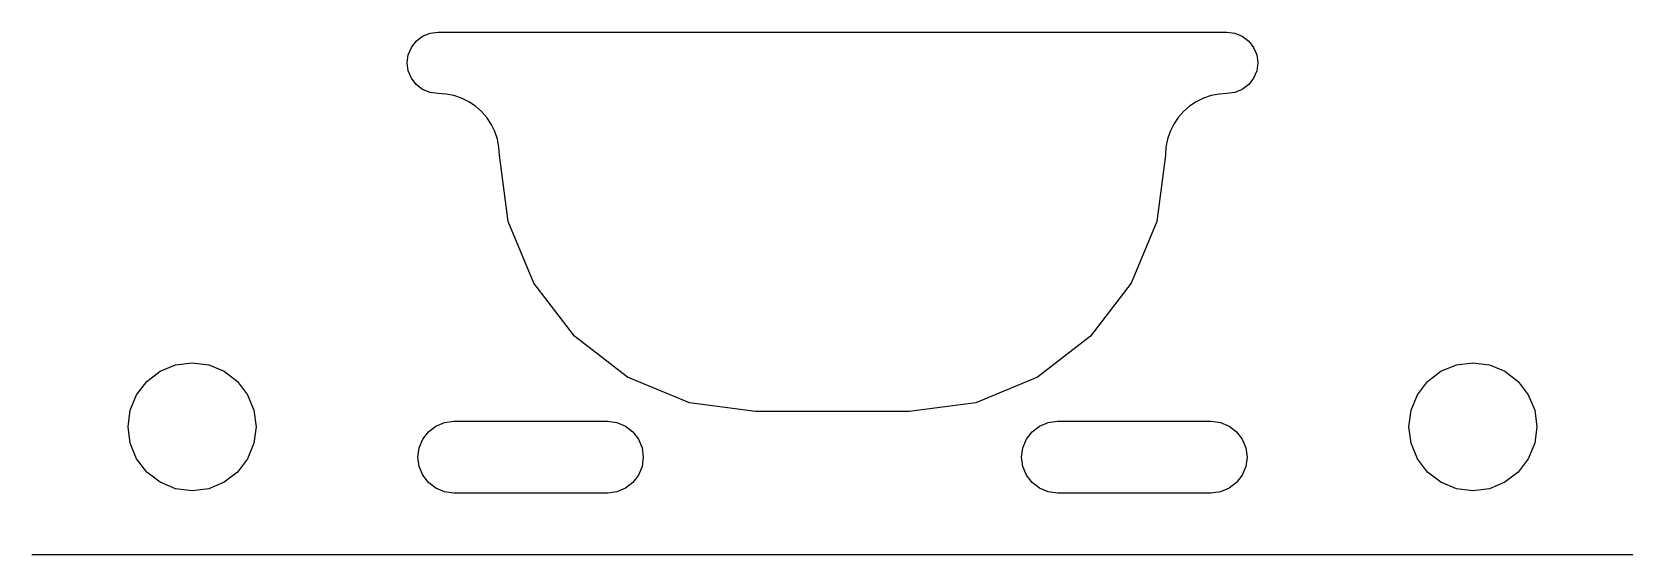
# Model space of a CAD drawing. Header units: metres. Extents: x -65 to 60, y 0 to 41.
import ezdxf

# ---------------------------------------------------------------- set-up
doc = ezdxf.new("R2010")
doc.units = ezdxf.units.M

msp = doc.modelspace()

# ---------------------------------------------------------------- linework, layer by layer
at = {"layer": 'Layer0'}
msp.add_line((59.56, 0), (-65.44, 0), dxfattribs=at)
for points in [[(-33.74, 40.8, 0), (27.86, 40.8, 0), (28.48, 40.72, 0), (29.06, 40.48, 0), (29.56, 40.1, 0), (29.94, 39.6, 0), (30.18, 39.02, 0), (30.26, 38.4, 0), (30.18, 37.78, 0), (29.94, 37.2, 0), (29.56, 36.7, 0), (29.06, 36.32, 0), (28.48, 36.08, 0), (27.86, 36, 0), (27.24, 35.96, 0), (26.62, 35.84, 0), (26.02, 35.63, 0), (25.46, 35.36, 0), (24.94, 35.01, 0), (24.47, 34.59, 0), (24.05, 34.12, 0), (23.7, 33.6, 0), (23.43, 33.04, 0), (23.23, 32.44, 0), (23.1, 31.83, 0), (23.06, 31.2, 0), (22.38, 26.02, 0), (20.38, 21.2, 0), (19.26, 19.74, 0), (17.2, 17.06, 0), (13.06, 13.88, 0), (8.24, 11.88, 0), (3.06, 11.2, 0), (-8.94, 11.2, 0), (-14.11, 11.88, 0), (-18.94, 13.88, 0), (-23.08, 17.06, 0), (-25.14, 19.74, 0), (-26.26, 21.2, 0), (-28.26, 26.02, 0), (-28.94, 31.2, 0), (-28.98, 31.83, 0), (-29.1, 32.44, 0), (-29.3, 33.04, 0), (-29.58, 33.6, 0), (-29.93, 34.12, 0), (-30.34, 34.59, 0), (-30.82, 35.01, 0), (-31.34, 35.36, 0), (-31.9, 35.63, 0), (-32.5, 35.84, 0), (-33.11, 35.96, 0), (-33.74, 36, 0), (-34.36, 36.08, 0), (-34.94, 36.32, 0), (-35.44, 36.7, 0), (-35.82, 37.2, 0), (-36.06, 37.78, 0), (-36.14, 38.4, 0), (-36.06, 39.02, 0), (-35.82, 39.6, 0), (-35.44, 40.1, 0), (-34.94, 40.48, 0), (-34.36, 40.72, 0), (-33.74, 40.8, 0)], [(-49.4, 13.54, 0), (-48.61, 12.5, 0), (-48.11, 11.29, 0), (-47.94, 10, 0), (-48.11, 8.71, 0), (-48.61, 7.5, 0), (-49.4, 6.46, 0), (-50.44, 5.67, 0), (-51.64, 5.17, 0), (-52.94, 5, 0), (-54.23, 5.17, 0), (-55.44, 5.67, 0), (-56.47, 6.46, 0), (-57.27, 7.5, 0), (-57.77, 8.71, 0), (-57.94, 10, 0), (-57.77, 11.29, 0), (-57.27, 12.5, 0), (-56.47, 13.54, 0), (-55.44, 14.33, 0), (-54.23, 14.83, 0), (-52.94, 15, 0), (-51.64, 14.83, 0), (-50.44, 14.33, 0), (-49.4, 13.54, 0)], [(42.73, 12.5, 0), (43.53, 13.54, 0), (44.56, 14.33, 0), (45.77, 14.83, 0), (47.06, 15, 0), (48.36, 14.83, 0), (49.56, 14.33, 0), (50.6, 13.54, 0), (51.39, 12.5, 0), (51.89, 11.29, 0), (52.06, 10, 0), (51.89, 8.71, 0), (51.39, 7.5, 0), (50.6, 6.46, 0), (49.56, 5.67, 0), (48.36, 5.17, 0), (47.06, 5, 0), (45.77, 5.17, 0), (44.56, 5.67, 0), (43.53, 6.46, 0), (42.73, 7.5, 0), (42.23, 8.71, 0), (42.06, 10, 0), (42.23, 11.29, 0), (42.73, 12.5, 0)], [(-32.51, 10.43, 0), (-20.51, 10.43, 0), (-19.78, 10.33, 0), (-19.11, 10.05, 0), (-18.53, 9.61, 0), (-18.08, 9.03, 0), (-17.8, 8.35, 0), (-17.71, 7.63, 0), (-17.8, 6.91, 0), (-18.08, 6.23, 0), (-18.53, 5.65, 0), (-19.11, 5.21, 0), (-19.78, 4.93, 0), (-20.51, 4.83, 0), (-32.51, 4.83, 0), (-33.23, 4.93, 0), (-33.91, 5.21, 0), (-34.49, 5.65, 0), (-34.93, 6.23, 0), (-35.21, 6.91, 0), (-35.31, 7.63, 0), (-35.21, 8.35, 0), (-34.93, 9.03, 0), (-34.49, 9.61, 0), (-33.91, 10.05, 0), (-33.23, 10.33, 0), (-32.51, 10.43, 0)], [(14.63, 10.43, 0), (26.63, 10.43, 0), (27.36, 10.33, 0), (28.03, 10.05, 0), (28.61, 9.61, 0), (29.06, 9.03, 0), (29.34, 8.35, 0), (29.43, 7.63, 0), (29.34, 6.91, 0), (29.06, 6.23, 0), (28.61, 5.65, 0), (28.03, 5.21, 0), (27.36, 4.93, 0), (26.63, 4.83, 0), (14.63, 4.83, 0), (13.91, 4.93, 0), (13.23, 5.21, 0), (12.65, 5.65, 0), (12.21, 6.23, 0), (11.93, 6.91, 0), (11.83, 7.63, 0), (11.93, 8.35, 0), (12.21, 9.03, 0), (12.65, 9.61, 0), (13.23, 10.05, 0), (13.91, 10.33, 0), (14.63, 10.43, 0)]]:
    msp.add_polyline3d(points, dxfattribs=at)

doc.saveas('drawing.dxf')
